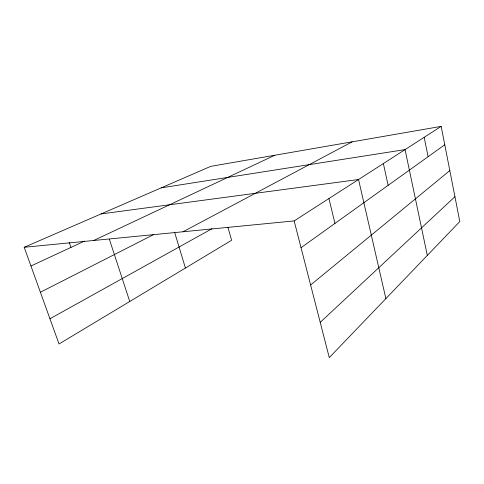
<?xml version="1.0" encoding="UTF-8"?>
<svg xmlns="http://www.w3.org/2000/svg" width="484" height="484" viewBox="0 0 484 484"><rect width="100%" height="100%" fill="white"/><g stroke="black" fill="none" stroke-linecap="round" stroke-linejoin="round"><path stroke-width="0.73" d="M320.214 322.35L454.936 196.692M310.619 284.997L449.824 170.592M301.036 247.699L444.772 144.776M294.157 220.91L441.172 126.385L459.8 221.551L329.277 357.615L294.157 220.91L24.2 247.282L59.03 343.985L231.612 240.276L227.958 227.329M49.943 318.762L212.004 228.708M183.006 231.769L352.146 141.83M40.396 292.251L153.579 234.595M93.684 240.494L274.845 155.237M30.946 266L84.41 241.147M24.2 247.282L210.764 166.351L441.172 126.385M161.178 187.859L405.06 149.604L427.318 255.413M101.083 213.928L358.541 179.516L385.881 298.604M69.242 242.43L70.948 247.403M109.354 239.205L129.748 301.49M174.555 232.102L185.42 268.033M328.932 198.555L334.946 223.414M383.364 163.556L388.138 185.33M424.184 137.311L428.116 156.707"/></g></svg>
